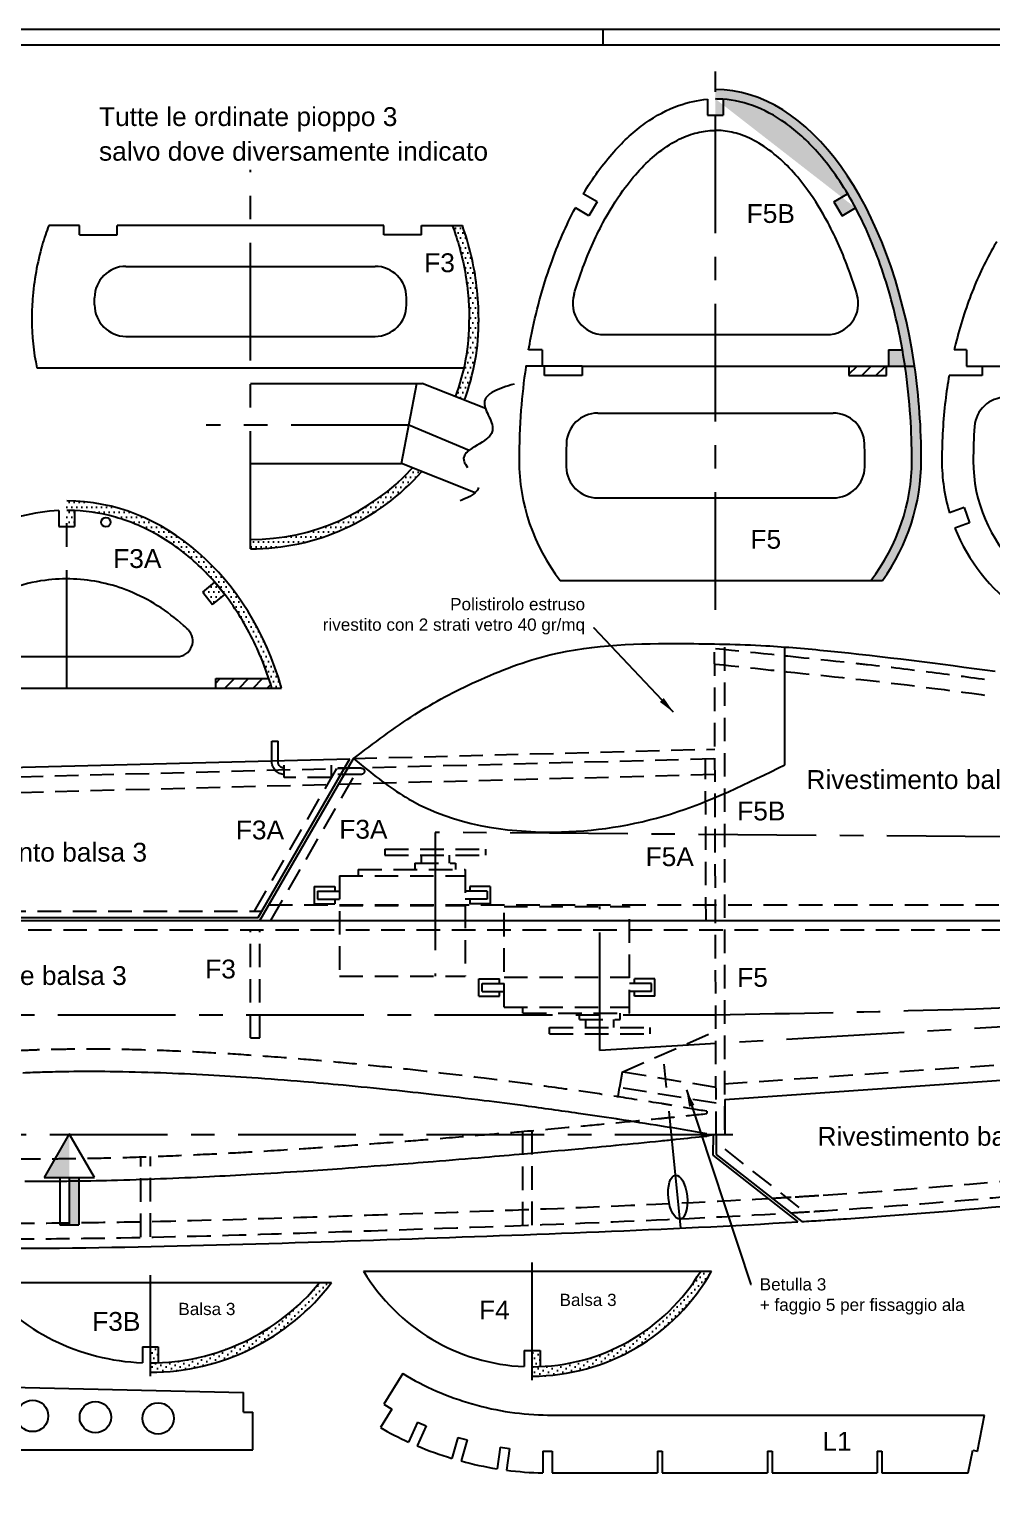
# Model space of a CAD drawing. Header units: millimetres. Extents: x 0 to 7380, y 0 to 3834.
# Drawn here: x 376.2 to 682.8, y 382.2 to 846 of the extents above; entities that cross this region are included whole.
import ezdxf

# ---------------------------------------------------------------- set-up
doc = ezdxf.new("R2010")
doc.units = ezdxf.units.MM
doc.header["$LTSCALE"] = 30
doc.linetypes.add('CENTRO', pattern=[2, 1.25, -0.25, 0.25, -0.25])
doc.linetypes.add('NASCOSTA', pattern=[0.375, 0.25, -0.125])
doc.layers.get('0').update_dxf_attribs({"color": 2})
for name, color, linetype in [('1', 1, 'CENTRO'), ('2', 3, 'Continuous'), ('3', 4, 'Continuous'), ('n', 6, 'NASCOSTA'), ('quote', 140, 'Continuous')]:
    doc.layers.add(name, color=color, linetype=linetype)
doc.styles.get("Standard").update_dxf_attribs({"font": 'arial.ttf'})
doc.dimstyles.get("Standard").update_dxf_attribs({"dimscale": 30, "dimtxt": 0.13, "dimasz": 0.18, "dimexe": 0.18, "dimexo": 0.0625, "dimgap": 0.09, "dimtad": 0, "dimtih": 1, "dimtoh": 1, "dimdec": 0, "dimzin": 0, "dimdsep": 46, "dimtxsty": 'Standard', "dimcen": 0.09, "dimadec": 0, "dimazin": 0, "dimtfac": 1, "dimtdec": 0, "dimtofl": 0, "dimtmove": 0, "dimatfit": 3, "dimfxl": 1, "dimtolj": 1, "dimtzin": 0, "dimarcsym": 0})

# ---------------------------------------------------------------- blocks, each defined once
blk = doc.blocks.new('CONT')
at = {"layer": '2'}
for p, q in [((0, 8460), (11890, 8460)), ((5590, 8410), (5590, 8460)), ((50, 8410), (11840, 8410))]:
    blk.add_line(p, q, dxfattribs=at)
blk = doc.blocks.new('CATENAC')
at = {"layer": '3'}
for p, q in [((-18.88, -1.49), (-18.88, -7.62)), ((-16.88, -1.49), (-16.88, -7.62)), ((-18.88, -7.62), (-16.88, -7.62))]:
    blk.add_line(p, q, dxfattribs=at)
at = {"layer": 'n'}
for p, q in [((0, 4), (-15, 4)), ((-15, 4), (-15, 0)), ((0, 0), (0, 4)), ((9.6, 3), (0, 3)), ((9.6, 1), (0, 1))]:
    blk.add_line(p, q, dxfattribs=at)
for centre, radius, start, end in [((-14.88, -1), 4, 90, 180), ((-14.88, -1), 2, 90, 180), ((9.6, 2), 1, 270, 90)]:
    blk.add_arc(centre, radius, start, end, dxfattribs=at)
blk = doc.blocks.new('servol')
for p, q in [((-33.5, 17.5), (-1.5, 17.5)), ((-33.5, 17.5), (-33.5, 15.5)), ((-33.5, 15.5), (-1.5, 15.5)), ((-22, 15.5), (-22, 13)), ((-13, 15.5), (-13, 13)), ((-1.5, 17.5), (-1.5, 15.5)), ((-42, 11), (-8, 11)), ((-42, 11), (-42, 9)), ((-24, 13), (-24, 11)), ((-24, 13), (-11, 13)), ((-11, 13), (-11, 11)), ((-8, 11), (-8, -23)), ((-56, 5.56), (-56, 0)), ((-56, 5.56), (-49.5, 5.56)), ((-49.5, 5.56), (-49.5, 4.06)), ((-48, 9), (-48, -23)), ((-48, 9), (-8, 9)), ((-6.5, 5.56), (-6.5, 4.06)), ((0, 5.56), (-6.5, 5.56)), ((0, 5.56), (0, 0)), ((-56, 0), (-49.5, 0)), ((-55, 4.06), (-48, 4.06)), ((-55, 4.06), (-55, 1.5)), ((-55, 1.5), (-48, 1.5)), ((-49.5, 1.5), (-49.5, 0)), ((-1, 4.06), (-8, 4.06)), ((-1, 1.5), (-8, 1.5)), ((-6.5, 1.5), (-6.5, 0)), ((0, 0), (-6.5, 0)), ((-1, 4.06), (-1, 1.5)), ((-48, -0.5), (-8, -0.5)), ((-48, -23), (-8, -23))]:
    blk.add_line(p, q)
at = {"layer": '1'}
blk.add_line((-17.5, 22.8), (-17.5, -23), dxfattribs=at)
blk = doc.blocks.new('CG')
at = {"layer": '2'}
for p, q in [((0, 0), (-8, -13.86)), ((8, -13.86), (0, 0)), ((-8, -13.86), (8, -13.86)), ((-3, -13.86), (-3, -28.95)), ((0, -13.86), (0, -28.95)), ((3, -13.86), (3, -28.95)), ((-3, -28.95), (3, -28.95))]:
    blk.add_line(p, q, dxfattribs=at)
for points in [[(0, 0), (-8, -13.86), (0, -13.86)], [(3, -13.86), (0, -13.86), (3, -28.95), (0, -28.95)]]:
    blk.add_solid(points, dxfattribs=at)

msp = doc.modelspace()

# ---------------------------------------------------------------- hatches: boundary and pattern name
at = {"layer": 'quote'}
h = msp.add_hatch(dxfattribs=at)
h.set_pattern_fill('DOTS', color=256)
edge = h.paths.add_edge_path()
edge.add_ellipse((594.77, 708.66), major_axis=(0, 118.08), ratio=0.555175, start_angle=295.3452, end_angle=360)
edge.add_line((594.77, 826.74), (594.77, 823.74))
edge.add_spline(control_points=[(594.77, 823.74), (595.1, 823.74), (595.42, 823.73), (596.25, 823.71), (596.76, 823.68), (597.27, 823.64)], knot_values=[6.241625, 6.241625, 6.241625, 6.241625, 6.257866, 6.257866, 6.283185, 6.283185, 6.283185, 6.283185], degree=3, periodic=0)
edge.add_spline(control_points=[(597.27, 823.64), (600.37, 823.41), (603.48, 822.74), (610.14, 820.35), (613.69, 818.48), (620.61, 813.54), (623.98, 810.49), (631.17, 802.42), (634.91, 797.1), (638.66, 790.41), (639.03, 789.74), (639.39, 789.06)], knot_values=[5.477802, 5.477802, 5.477802, 5.477802, 5.632758, 5.632758, 5.813034, 5.813034, 5.993309, 5.993309, 6.217002, 6.217002, 6.241625, 6.241625, 6.241625, 6.241625], degree=3, periodic=0)
edge.add_spline(control_points=[(639.39, 789.06), (642.33, 783.55), (644.97, 777.5), (649.83, 763.73), (651.95, 755.91), (653.83, 746.45), (654.07, 745.14), (654.3, 743.82)], knot_values=[5.019385, 5.019385, 5.019385, 5.019385, 5.218456, 5.218456, 5.442149, 5.442149, 5.477802, 5.477802, 5.477802, 5.477802], degree=3, periodic=0)
edge.add_spline(control_points=[(654.3, 743.82), (654.6, 742.12), (654.88, 740.41), (655.14, 738.68)], knot_values=[4.973314, 4.973314, 4.973314, 4.973314, 5.019385, 5.019385, 5.019385, 5.019385], degree=3, periodic=0)
edge.add_line((655.14, 738.68), (658.17, 738.68))
edge.add_ellipse((594.77, 708.66), major_axis=(0, 118.08), ratio=0.555175, start_angle=295.3385, end_angle=295.3452)
edge = h.paths.add_edge_path()
edge.add_spline(control_points=[(597.27, 823.64), (596.76, 823.68), (596.25, 823.71), (595.42, 823.73), (595.1, 823.74), (594.77, 823.74)], knot_values=[6.241625, 6.241625, 6.241625, 6.241625, 6.266944, 6.266944, 6.283185, 6.283185, 6.283185, 6.283185], degree=3, periodic=0)
edge.add_line((594.77, 823.74), (594.77, 818.6))
edge.add_line((594.77, 818.6), (597.27, 818.6))
edge.add_line((597.27, 818.6), (597.27, 823.64))
edge = h.paths.add_edge_path(flags=17)
edge.add_spline(control_points=[(594.77, 823.74), (595.1, 823.74), (595.42, 823.73), (599.36, 823.62), (602.97, 822.92), (610.14, 820.35), (613.69, 818.48), (620.61, 813.54), (623.98, 810.49), (631.17, 802.42), (634.91, 797.1), (638.66, 790.41), (639.03, 789.74), (639.39, 789.06)], knot_values=[5.477802, 5.477802, 5.477802, 5.477802, 5.494043, 5.494043, 5.674319, 5.674319, 5.854594, 5.854594, 6.03487, 6.03487, 6.258563, 6.258563, 6.283185, 6.283185, 6.283185, 6.283185], degree=3, periodic=0)
edge.add_line((636.87, 793.52), (632.48, 790.94))
edge.add_line((632.48, 790.94), (635.08, 786.52))
edge.add_line((635.08, 786.52), (639.39, 789.06))
edge = h.paths.add_edge_path()
edge.add_spline(control_points=[(655.14, 738.68), (654.88, 740.41), (654.6, 742.12), (654.3, 743.82)], knot_values=[4.973314, 4.973314, 4.973314, 4.973314, 5.019385, 5.019385, 5.019385, 5.019385], degree=3, periodic=0)
edge.add_line((654.3, 743.82), (649.92, 743.82))
edge.add_line((649.92, 743.82), (649.92, 738.68))
edge.add_line((649.92, 738.68), (655.14, 738.68))
edge = h.paths.add_edge_path()
edge.add_line((658.17, 738.68), (655.14, 738.68))
edge.add_spline(control_points=[(655.14, 738.68), (655.16, 738.54), (655.18, 738.4), (655.2, 738.26)], knot_values=[4.969534, 4.969534, 4.969534, 4.969534, 4.973313, 4.973313, 4.973313, 4.973313], degree=3, periodic=0)
edge.add_spline(control_points=[(655.2, 738.26), (655.95, 733.08), (656.51, 727.8), (657.17, 717.89), (657.32, 713.28), (657.32, 708.66)], knot_values=[4.712389, 4.712389, 4.712389, 4.712389, 4.85058, 4.85058, 4.969534, 4.969534, 4.969534, 4.969534], degree=3, periodic=0)
edge.add_arc((594.77, 708.66), 62.55, 322.289, 360, ccw=False)
edge.add_line((644.26, 670.4), (648, 670.4))
edge.add_arc((594.77, 708.66), 65.55, 324.2898, 360)
edge.add_ellipse((594.77, 708.66), major_axis=(0, 118.08), ratio=0.555175, start_angle=270, end_angle=295.3385)
h = msp.add_hatch(dxfattribs=at)
h.set_pattern_fill('DOTS', color=256)
h.paths.add_polyline_path([(501.21, 705.06), (498.24, 706.24, -0.211388), (446.68, 683.42), (446.68, 680.42, 0.215411)])
edge = h.paths.add_edge_path()
edge.add_spline(control_points=[(519.35, 753.43), (519.35, 757), (519.13, 760.57), (517.91, 770.73), (516.38, 777.23), (514.15, 783.43)], knot_values=[4.712389, 4.712389, 4.712389, 4.712389, 4.844897, 4.844897, 5.092964, 5.092964, 5.092964, 5.092964], degree=3, periodic=0)
edge.add_line((514.15, 783.43), (510.95, 783.43))
edge.add_spline(control_points=[(510.95, 783.43), (511.32, 782.44), (511.67, 781.44), (512.01, 780.43)], knot_values=[7.459333, 7.459333, 7.459333, 7.459333, 7.500666, 7.500666, 7.500666, 7.500666], degree=3, periodic=0)
edge.add_spline(control_points=[(512.01, 780.43), (512.37, 779.35), (512.71, 778.25), (514.62, 771.58), (515.66, 765.8), (516.26, 757.79), (516.35, 755.61), (516.35, 753.43)], knot_values=[7.500666, 7.500666, 7.500666, 7.500666, 7.545189, 7.545189, 7.770274, 7.770274, 7.853982, 7.853982, 7.853982, 7.853982], degree=3, periodic=0)
edge.add_arc((446.68, 753.09), 69.67, -20.3237, 0.2887, ccw=False)
edge.add_line((512.01, 728.89), (514.8, 727.78))
edge.add_arc((446.68, 753.09), 72.67, 339.6172, 360.2705)
h = msp.add_hatch(dxfattribs=at)
h.set_pattern_fill('ANSI31', color=256)
h.paths.add_polyline_path([(649.28, 738.68), (637.28, 738.68), (637.28, 735.66), (649.28, 735.68)])
h = msp.add_hatch(dxfattribs=at)
h.set_pattern_fill('DOTS', color=256)
edge = h.paths.add_edge_path()
edge.add_ellipse((388.12, 606.09), major_axis=(0, 89.6), ratio=0.811034, start_angle=293.6592, end_angle=360)
edge.add_line((388.12, 695.69), (388.12, 692.69))
edge.add_spline(control_points=[(388.12, 692.69), (388.3, 692.69), (388.49, 692.69), (389.33, 692.68), (389.97, 692.67), (390.62, 692.64)], knot_values=[6.246936, 6.246936, 6.246936, 6.246936, 6.255099, 6.255099, 6.283185, 6.283185, 6.283185, 6.283185], degree=3, periodic=0)
edge.add_spline(control_points=[(390.62, 692.64), (394.99, 692.44), (399.35, 691.73), (408.53, 689.12), (413.32, 687.06), (422.45, 681.69), (426.79, 678.38), (432.36, 673.01), (433.87, 671.43), (435.32, 669.76)], knot_values=[5.534531, 5.534531, 5.534531, 5.534531, 5.724945, 5.724945, 5.943446, 5.943446, 6.161946, 6.161946, 6.246936, 6.246936, 6.246936, 6.246936], degree=3, periodic=0)
edge.add_line((435.32, 669.76), (435.33, 669.77))
edge.add_line((435.33, 669.77), (435.72, 669.3))
edge.add_spline(control_points=[(435.72, 669.3), (436.67, 668.2), (437.59, 667.06), (438.49, 665.89)], knot_values=[5.470866, 5.470866, 5.470866, 5.470866, 5.526677, 5.526677, 5.526677, 5.526677], degree=3, periodic=0)
edge.add_spline(control_points=[(438.49, 665.89), (439.61, 664.43), (440.69, 662.92), (444.98, 656.5), (447.8, 651.18), (451.39, 642.48), (452.5, 639.32), (453.47, 636.09)], knot_values=[5.063955, 5.063955, 5.063955, 5.063955, 5.133801, 5.133801, 5.352302, 5.352302, 5.470866, 5.470866, 5.470866, 5.470866], degree=3, periodic=0)
edge.add_line((453.47, 636.09), (456.59, 636.09))
edge = h.paths.add_edge_path(flags=17)
edge.add_spline(control_points=[(390.62, 692.64), (389.97, 692.67), (389.33, 692.68), (388.49, 692.69), (388.3, 692.69), (388.12, 692.69)], knot_values=[6.246936, 6.246936, 6.246936, 6.246936, 6.275022, 6.275022, 6.283185, 6.283185, 6.283185, 6.283185], degree=3, periodic=0)
edge.add_line((388.12, 692.69), (388.12, 687.56))
edge.add_line((388.12, 687.56), (390.62, 687.56))
edge.add_line((390.62, 687.56), (390.62, 692.64))
edge = h.paths.add_edge_path(flags=17)
edge.add_spline(control_points=[(435.72, 669.3), (435.59, 669.45), (435.45, 669.61), (435.32, 669.76)], knot_values=[5.526677, 5.526677, 5.526677, 5.526677, 5.534531, 5.534531, 5.534531, 5.534531], degree=3, periodic=0)
edge.add_line((435.32, 669.76), (431.45, 666.62))
edge.add_line((431.45, 666.62), (434.61, 662.74))
edge.add_line((434.61, 662.74), (438.49, 665.89))
edge.add_line((438.49, 665.89), (435.72, 669.3))
h = msp.add_hatch(dxfattribs=at)
h.set_pattern_fill('ANSI31', color=256)
edge = h.paths.add_edge_path()
edge.add_spline(control_points=[(453.47, 636.09), (453.17, 637.1), (452.85, 638.1), (452.52, 639.09)], knot_values=[5.063955, 5.063955, 5.063955, 5.063955, 5.100947, 5.100947, 5.100947, 5.100947], degree=3, periodic=0)
edge.add_line((452.52, 639.09), (435.62, 639.09))
edge.add_line((435.62, 639.09), (435.62, 636.09))
edge.add_line((435.62, 636.09), (453.47, 636.09))
h = msp.add_hatch(dxfattribs=at)
h.set_pattern_fill('DOTS', color=256, angle=45)
h.paths.add_polyline_path([(593.54, 450.35), (590.07, 450.35, -0.263922), (536.38, 419.89), (536.38, 416.89, 0.271191)])
h = msp.add_hatch(dxfattribs=at)
h.set_pattern_fill('DOTS', color=256, angle=45)
h.paths.add_polyline_path([(472.51, 446.68), (468.68, 446.68, -0.224914), (414.77, 421.13), (414.77, 418.13, 0.233686)])
h = msp.add_hatch(dxfattribs=at)
h.set_pattern_fill('DOTS', color=256, angle=45)
h.paths.add_polyline_path([(417.27, 426.26), (414.77, 426.26), (414.77, 421.13, 0.008972), (417.27, 421.18)])
h = msp.add_hatch(dxfattribs=at)
h.set_pattern_fill('DOTS', color=256, angle=45)
h.paths.add_polyline_path([(538.88, 425.02), (536.38, 425.02), (536.38, 419.89, 0.009993), (538.88, 419.93)])

# ---------------------------------------------------------------- linework, layer by layer
at = {"layer": '1'}
for p, q in [((594.77, 660.98), (594.77, 832.51)), ((446.68, 680.42), (446.68, 801.2)), ((497.09, 719.8), (432.54, 719.8)), ((516.31, 711.8), (497.09, 719.8)), ((388.12, 636.09), (388.12, 695.69)), ((986.86, 586.33), (505.5, 590.11)), ((1074.13, 550.93), (557.93, 520.67)), ((85.32, 531.99), (594.77, 531.99)), ((583.75, 464.02), (578.13, 519.48)), ((600.25, 493.73), (294.1, 493.73)), ((536.38, 415.59), (536.38, 453.86)), ((414.77, 416.84), (414.77, 449.09))]:
    msp.add_line(p, q, dxfattribs=at)
for points, knots in [([(530.62, 732.93), (525.92, 731.49), (517.24, 728.82), (528.76, 715.54), (508.74, 711.23), (524.32, 699.25), (514.48, 696.03), (508.88, 694.2)], [0, 0, 0, 0, 11.187125, 20.661119, 33.142674, 42.596609, 55.091121, 55.091121, 55.091121, 55.091121]), ([(594.77, 531.99), (619.96, 532.48), (684.36, 533.72), (792.31, 538.62), (927.06, 541.15), (1055.11, 547.07), (1138.86, 557.87), (1171.07, 562.02)], [0, 0, 0, 0, 75.57534, 193.232242, 324.129117, 479.960605, 577.385911, 577.385911, 577.385911, 577.385911])]:
    msp.add_open_spline(points, degree=3, knots=knots, dxfattribs=at)
at = {"layer": '2'}
for p, q in [((350.54, 610.24), (478.29, 613.58)), ((628.36, 466.5), (629.64, 466.59))]:
    msp.add_line(p, q, dxfattribs=at)
for centre, radius, start, end in [((446.68, 753.09), 72.67, 339.6172, 0.2705), ((446.68, 753.09), 72.67, 270, 318.6256), ((594.77, 708.66), 65.55, 324.2898, 0), ((536.38, 482.44), 65.55, 270, 330.6926), ((414.77, 490.8), 72.67, 270, 322.6128)]:
    msp.add_arc(centre, radius, start, end, dxfattribs=at)
for centre, major_axis, ratio, start_param, end_param in [((594.77, 708.66), (0, 118.08), 0.555175, 4.969459, 6.283185), ((594.77, 708.66), (0, 118.08), 0.555175, 4.712389, 4.969534), ((388.12, 606.09), (0, 89.6), 0.811034, 5.053805, 6.283185)]:
    msp.add_ellipse(centre, major_axis=major_axis, ratio=ratio, start_param=start_param, end_param=end_param, dxfattribs=at)
for points, knots in [([(519.35, 753.43), (519.35, 757), (519.13, 760.57), (517.91, 770.73), (516.38, 777.23), (514.15, 783.43)], [4.712389, 4.712389, 4.712389, 4.712389, 4.844897, 4.844897, 5.0929636, 5.0929636, 5.0929636, 5.0929636]), ([(479.46, 613.62), (485.95, 618.53), (498.64, 628.16), (518.75, 638.79), (547.58, 649.94), (579.32, 650.46), (608.63, 649.95), (641.79, 647.05), (666.07, 643.82), (683.86, 641.46)], [0, 0, 0, 0, 24.073496, 47.126195, 72.441968, 114.640028, 140.930381, 160.575174, 214.414401, 214.414401, 214.414401, 214.414401]), ([(629.64, 466.59), (631.91, 466.74), (679.07, 469.87), (764.87, 478.44), (911.58, 497.71), (1033.12, 519.42), (1116.01, 535.74), (1136.07, 539.72)], [377.181906, 377.181906, 377.181906, 377.181906, 384.010044, 518.988767, 635.738099, 827.8654, 889.211836, 889.211836, 889.211836, 889.211836]), ([(302.77, 458.45), (322.12, 457.97), (385.94, 456.85), (492.05, 460.44), (578.79, 463.46), (620.99, 466.04)], [50.133625, 50.133625, 50.133625, 50.133625, 108.21155, 241.638852, 368.518583, 368.518583, 368.518583, 368.518583])]:
    msp.add_open_spline(points, degree=3, knots=knots, dxfattribs=at)
msp.add_open_spline([(622.26, 466.12), (624.29, 466.25), (626.33, 466.37), (628.36, 466.5)], degree=3, dxfattribs=at)
at = {"layer": '3'}
for p, q in [((592.27, 823.64), (592.27, 818.6)), ((597.27, 823.64), (597.27, 818.6)), ((592.27, 818.6), (597.27, 818.6)), ((557.06, 790.94), (552.67, 793.53)), ((632.48, 790.94), (636.79, 793.48)), ((554.45, 786.52), (550.15, 789.06)), ((557.06, 790.94), (554.45, 786.52)), ((632.48, 790.94), (635.08, 786.52)), ((635.08, 786.52), (639.39, 789.06)), ((392.18, 783.43), (382.4, 783.43)), ((392.18, 780.43), (392.18, 783.43)), ((392.18, 780.43), (404.18, 780.43)), ((404.18, 780.43), (404.18, 783.43)), ((489.18, 783.43), (404.18, 783.43)), ((489.18, 780.43), (489.18, 783.43)), ((501.18, 780.43), (489.18, 780.43)), ((501.18, 780.43), (501.18, 783.43)), ((501.18, 783.43), (514.15, 783.43)), ((407.01, 770.43), (486.35, 770.43)), ((397.01, 758.13), (397.01, 760.43)), ((496.35, 758.13), (496.35, 760.43)), ((407.01, 748.13), (486.35, 748.13)), ((559.28, 748.68), (630.26, 748.68)), ((539.62, 743.82), (535.24, 743.82)), ((539.62, 743.82), (539.62, 738.69)), ((649.92, 743.82), (654.3, 743.82)), ((649.92, 743.82), (649.92, 738.69)), ((674.73, 743.81), (670.82, 743.81)), ((674.73, 743.81), (674.73, 738.68)), ((378.63, 738.13), (514.72, 738.13)), ((552.26, 738.68), (534.4, 738.68)), ((540.26, 735.68), (540.26, 738.68)), ((552.26, 738.68), (637.28, 738.68)), ((552.26, 738.68), (552.26, 735.66)), ((637.28, 738.68), (658.17, 738.68)), ((637.28, 738.68), (637.28, 735.66)), ((649.28, 735.68), (649.28, 738.68)), ((674.73, 738.68), (782.86, 738.68)), ((679.73, 738.68), (679.73, 735.68)), ((446.68, 733.13), (501.39, 733.13)), ((494.78, 707.62), (499.62, 733.13)), ((521.54, 725.09), (501.39, 733.13)), ((552.26, 735.66), (540.26, 735.68)), ((637.28, 735.66), (649.28, 735.68)), ((679.73, 735.68), (669.18, 735.68)), ((557.29, 723.68), (632.25, 723.68)), ((446.68, 707.62), (494.78, 707.62)), ((518.18, 698.28), (494.78, 707.62)), ((557.23, 696.66), (632.31, 696.66)), ((385.62, 692.64), (385.62, 687.56)), ((390.62, 692.64), (390.62, 687.56)), ((674.03, 693.57), (669.31, 691.91)), ((674.03, 693.57), (675.73, 688.72)), ((385.62, 687.56), (390.62, 687.56)), ((675.73, 688.72), (671, 687.06)), ((431.45, 666.62), (435.33, 669.77)), ((435.33, 669.77), (438.49, 665.89)), ((545.28, 670.4), (648, 670.4)), ((431.45, 666.62), (434.61, 662.74)), ((434.61, 662.74), (438.49, 665.89)), ((352.94, 646.09), (423.29, 646.09)), ((616.83, 611.65), (616.83, 649.21)), ((340.62, 636.09), (456.59, 636.09)), ((435.62, 636.09), (435.62, 639.09)), ((435.62, 639.09), (452.52, 639.09)), ((449.1, 563.02), (478.29, 613.58)), ((449.68, 562.02), (479.46, 613.62)), ((479.46, 613.62), (483.05, 610.71)), ((195.83, 562.02), (1136.07, 562.02)), ((199.83, 563.02), (449.1, 563.02)), ((597.77, 504.99), (980.86, 531.74)), ((597.77, 504.99), (597.77, 493.73)), ((591.99, 494.1), (591.99, 493.37)), ((593.99, 493.73), (591.99, 493.37)), ((593.99, 493.74), (593.94, 487.3)), ((594.99, 493.73), (594.94, 487.52)), ((597.77, 493.73), (594.99, 493.73)), ((593.94, 487.3), (620.99, 466.04)), ((594.94, 487.52), (622.26, 466.12)), ((482.68, 450.35), (593.54, 450.35)), ((360.85, 446.68), (472.51, 446.68)), ((412.27, 426.26), (412.27, 421.13)), ((412.27, 426.26), (412.27, 421.13)), ((412.27, 426.26), (417.27, 426.26)), ((417.27, 426.26), (417.27, 421.13)), ((417.27, 426.26), (417.27, 421.13)), ((533.88, 425.02), (533.88, 419.93)), ((533.88, 425.02), (533.88, 419.93)), ((533.88, 425.02), (538.88, 425.02)), ((538.88, 425.02), (538.88, 419.93)), ((495.23, 417.7), (489.15, 407.95)), ((296.32, 415.1), (444.41, 411.68)), ((444.41, 405.4), (444.41, 411.68)), ((444.41, 405.4), (447.41, 405.4)), ((447.41, 393.4), (447.41, 405.4)), ((491.69, 406.36), (488.03, 400.49)), ((489.15, 407.95), (491.69, 406.36)), ((541.29, 404.5), (680.49, 404.5)), ((678.19, 392.99), (680.49, 404.5)), ((499.87, 402.21), (497.03, 395.86)), ((502.62, 401.01), (499.78, 394.66)), ((499.87, 402.21), (502.62, 401.01)), ((512.75, 397.38), (510.83, 390.69)), ((512.75, 397.38), (515.64, 396.55)), ((515.64, 396.55), (513.72, 389.86)), ((526.15, 394.26), (525.2, 387.37)), ((526.15, 394.26), (529.12, 393.83)), ((45.47, 393.4), (447.41, 393.4)), ((529.12, 393.83), (528.17, 386.94)), ((539.79, 393), (539.79, 386.05)), ((539.79, 393), (542.79, 392.99)), ((542.79, 392.99), (542.79, 386.03)), ((576.29, 392.99), (576.29, 386.03)), ((576.29, 392.99), (577.79, 392.99)), ((577.79, 392.99), (577.79, 386.03)), ((611.29, 392.99), (611.29, 386.03)), ((611.29, 392.99), (612.79, 392.99)), ((612.79, 392.99), (612.79, 386.03)), ((646.29, 392.99), (646.29, 386.03)), ((646.29, 392.99), (647.79, 392.99)), ((647.79, 392.99), (647.79, 386.03)), ((675.27, 386.03), (676.72, 393.28)), ((675.27, 386.03), (676.72, 393.28)), ((676.72, 393.28), (678.19, 392.99)), ((542.79, 386.03), (576.29, 386.03)), ((577.79, 386.03), (611.29, 386.03)), ((612.79, 386.03), (646.29, 386.03)), ((647.79, 386.03), (675.27, 386.03))]:
    msp.add_line(p, q, dxfattribs=at)
for points in [[(374.81, 479, 0.002361), (381.3, 478.99, 0.001936), (389.21, 479.05, 0.003781), (402.41, 479.29, 0.003201), (417.99, 479.8, 0.002302), (433.56, 480.49, 0.002685), (446.91, 481.2, 0.001402), (463.55, 482.23, 0.001898), (475.84, 483.08, 0.000971), (492.18, 484.29, 0.001254), (504.81, 485.29, 0.000832), (521.21, 486.65, 0.001081), (533.82, 487.74, 0.000819), (551.11, 489.31, 0.001203), (562.88, 490.42, 0.000375), (563.16, 490.45, 0.000007), (577.42, 491.86, 0.001175), (582.3, 492.35, 0.000592), (591.99, 493.37)], [(591.99, 494.1, 0.001335), (582.42, 495.74, 0.002632), (577.56, 496.53, 0.000039), (563.77, 498.71, 0.000816), (563.11, 498.82, 0.00288), (551.1, 500.6, 0.002044), (534.16, 502.95, 0.002678), (521.05, 504.64, 0.002214), (505.17, 506.53, 0.002633), (491.59, 508.01, 0.002318), (476.14, 509.55, 0.003302), (463.63, 510.65, 0.002497), (447.08, 511.91, 0.004415), (433.32, 512.76, 0.003966), (417.99, 513.46, 0.005984), (401.96, 513.87, 0.007277), (388.77, 513.86, 0.00312), (380.44, 513.68, 0.004146), (374.17, 513.45, 0.004387)]]:
    msp.add_lwpolyline(points, format="xyb", dxfattribs=at)
for centre, radius in [((400.63, 688.92), 1.5), ((377.26, 404.2), 5), ((397.26, 403.81), 5), ((417.25, 403.41), 5)]:
    msp.add_circle(centre, radius, dxfattribs=at)
for centre, radius, start, end in [((407.01, 760.43), 10, 90, 180), ((486.35, 760.43), 10, 0, 90), ((559.28, 758.68), 10, 163.0965, 270), ((630.26, 758.68), 10, 270, 16.9035), ((407.01, 758.13), 10, 180, 270), ((486.35, 758.13), 10, 270, 0), ((446.68, 753.09), 69.67, 179.7295, 192.4003), ((446.68, 753.09), 69.67, 339.6763, 0.2705), ((687.24, 718.68), 10, 90, 175.9123), ((557.29, 713.68), 10, 90, 178.4399), ((632.25, 713.68), 10, 1.5596, 90), ((446.68, 753.09), 69.67, 270, 317.7437), ((594.77, 708.66), 62.55, 180, 217.711), ((594.77, 708.66), 62.55, 180, 217.711), ((557.23, 706.66), 10, 180.6224, 270), ((632.31, 706.66), 10, 270, 359.3781), ((594.77, 708.66), 62.55, 322.289, 0), ((724.77, 708.51), 57.89, 180, 196.6669), ((724.77, 708.51), 47.89, 180, 0), ((724.77, 708.51), 57.89, 201.7485, 267.5254), ((423.29, 651.09), 5, 270, 45.9783), ((536.38, 482.44), 62.55, 210.862, 267.7098), ((536.38, 482.44), 62.55, 270, 329.138), ((414.77, 490.8), 69.67, 219.2973, 267.9439), ((414.77, 490.8), 69.67, 270, 320.7027), ((541.29, 492.99), 88.26, 238.5459, 254.2413), ((542.09, 492.76), 88.26, 253.7646, 269.5767), ((541.29, 492.99), 106.73, 240.0633, 245.4999), ((541.29, 492.99), 106.73, 247.1104, 253.421), ((542.09, 492.76), 106.73, 254.5849, 260.8955), ((542.09, 492.76), 106.73, 262.506, 268.7654)]:
    msp.add_arc(centre, radius, start, end, dxfattribs=at)
msp.add_ellipse((582.75, 473.9), major_axis=(-0.71, 6.99), ratio=0.426761, dxfattribs=at)
for points, knots in [([(552.67, 793.53), (555.66, 798.55), (558.92, 803.03), (565.56, 810.49), (568.93, 813.54), (575.85, 818.48), (579.4, 820.35), (586.06, 822.74), (589.16, 823.41), (592.27, 823.64)], [5.5332902, 5.5332902, 5.5332902, 5.5332902, 5.7261177, 5.7261177, 5.9063933, 5.9063933, 6.0866688, 6.0866688, 6.2416248, 6.2416248, 6.2416248, 6.2416248]), ([(655.14, 738.68), (654.68, 741.74), (654.16, 744.77), (651.95, 755.91), (649.83, 763.73), (644.69, 778.3), (641.67, 785.04), (634.91, 797.1), (631.17, 802.42), (623.98, 810.49), (620.61, 813.54), (613.69, 818.48), (610.14, 820.35), (602.97, 822.92), (599.36, 823.62), (595.42, 823.73), (595.1, 823.74), (594.77, 823.74)], [4.973314, 4.973314, 4.973314, 4.973314, 5.055039, 5.055039, 5.278732, 5.278732, 5.502425, 5.502425, 5.726118, 5.726118, 5.906393, 5.906393, 6.086669, 6.086669, 6.266944, 6.266944, 6.283185, 6.283185, 6.283185, 6.283185]), ([(549.71, 761.59), (550.48, 764.13), (551.31, 766.61), (554.19, 774.52), (556.46, 779.64), (560.94, 788.04), (563.08, 791.5), (567.03, 796.98), (568.8, 799.16), (572.4, 803.04), (574.21, 804.74), (578.22, 807.99), (580.39, 809.42), (584.46, 811.55), (586.35, 812.3), (590.06, 813.34), (591.87, 813.63), (594.04, 813.73), (594.41, 813.74), (594.77, 813.74)], [5.213364, 5.213364, 5.213364, 5.213364, 5.293355, 5.293355, 5.476657, 5.476657, 5.626498, 5.626498, 5.743091, 5.743091, 5.859684, 5.859684, 6.000738, 6.000738, 6.128996, 6.128996, 6.257253, 6.257253, 6.283185, 6.283185, 6.283185, 6.283185]), ([(639.83, 761.59), (639.06, 764.13), (638.23, 766.61), (635.35, 774.52), (633.08, 779.64), (628.6, 788.04), (626.46, 791.5), (622.51, 796.98), (620.74, 799.16), (617.14, 803.04), (615.32, 804.74), (611.32, 807.99), (609.15, 809.42), (605.08, 811.55), (603.19, 812.3), (599.48, 813.34), (597.67, 813.63), (595.5, 813.73), (595.13, 813.74), (594.77, 813.74)], [5.213364, 5.213364, 5.213364, 5.213364, 5.293355, 5.293355, 5.476657, 5.476657, 5.626498, 5.626498, 5.743091, 5.743091, 5.859684, 5.859684, 6.000738, 6.000738, 6.128996, 6.128996, 6.257253, 6.257253, 6.283185, 6.283185, 6.283185, 6.283185]), ([(535.24, 743.82), (535.47, 745.14), (535.71, 746.45), (537.59, 755.91), (539.71, 763.73), (544.57, 777.5), (547.21, 783.55), (550.15, 789.06)], [5.019385, 5.019385, 5.019385, 5.019385, 5.0550387, 5.0550387, 5.2787317, 5.2787317, 5.4778022, 5.4778022, 5.4778022, 5.4778022]), ([(382.4, 783.43), (382.03, 782.44), (381.68, 781.44), (381.34, 780.43), (380.98, 779.35), (380.65, 778.25), (378.73, 771.58), (377.69, 765.8), (377.09, 757.79), (377.01, 755.61), (377.01, 753.43)], [7.4593333, 7.4593333, 7.4593333, 7.4593333, 7.500666, 7.500666, 7.500666, 7.545189, 7.545189, 7.7702743, 7.7702743, 7.8539816, 7.8539816, 7.8539816, 7.8539816]), ([(381.34, 780.43), (380.98, 779.35), (380.65, 778.25), (378.73, 771.58), (377.69, 765.8), (377.09, 757.79), (377.01, 755.61), (377.01, 753.43)], [7.500666, 7.500666, 7.500666, 7.500666, 7.545189, 7.545189, 7.7702743, 7.7702743, 7.8539816, 7.8539816, 7.8539816, 7.8539816]), ([(510.95, 783.43), (511.32, 782.44), (511.67, 781.44), (512.01, 780.43), (512.37, 779.35), (512.71, 778.25), (514.62, 771.58), (515.66, 765.8), (516.26, 757.79), (516.35, 755.61), (516.35, 753.43)], [7.4593333, 7.4593333, 7.4593333, 7.4593333, 7.500666, 7.500666, 7.500666, 7.545189, 7.545189, 7.7702743, 7.7702743, 7.8539816, 7.8539816, 7.8539816, 7.8539816]), ([(684.35, 778.24), (684.09, 777.81), (683.83, 777.37), (680.96, 772.46), (678.59, 767.56), (674.46, 757.08), (672.7, 751.49), (671.12, 745.06), (670.97, 744.44), (670.82, 743.81)], [7.0667625, 7.0667625, 7.0667625, 7.0667625, 7.0857055, 7.0857055, 7.276903, 7.276903, 7.4681006, 7.4681006, 7.4883851, 7.4883851, 7.4883851, 7.4883851]), ([(534.4, 738.69), (534.38, 738.55), (534.36, 738.4), (534.34, 738.26), (533.69, 733.77), (533.18, 729.22), (532.42, 719.34), (532.22, 714), (532.22, 708.66)], [7.5929815, 7.5929815, 7.5929815, 7.5929815, 7.5968369, 7.5968369, 7.5968369, 7.7163832, 7.7163832, 7.8539816, 7.8539816, 7.8539816, 7.8539816]), ([(657.32, 708.66), (657.32, 713.28), (657.17, 717.89), (656.51, 727.8), (655.95, 733.08), (655.2, 738.26), (655.18, 738.4), (655.16, 738.55), (655.13, 738.69)], [4.712389, 4.712389, 4.712389, 4.712389, 4.8313429, 4.8313429, 4.9695337, 4.9695337, 4.9695337, 4.9733891, 4.9733891, 4.9733891, 4.9733891]), ([(669.18, 735.68), (668.72, 733.03), (668.33, 730.34), (667.27, 721.45), (666.89, 715.16), (666.88, 708.74), (666.88, 708.63), (666.88, 708.51)], [7.5753429, 7.5753429, 7.5753429, 7.5753429, 7.6592982, 7.6592982, 7.8504958, 7.8504958, 7.8539816, 7.8539816, 7.8539816, 7.8539816]), ([(547.29, 713.95), (547.24, 712.19), (547.22, 710.43), (547.22, 708.66), (547.22, 707.96), (547.22, 707.25), (547.23, 706.55)], [7.80498805, 7.80498805, 7.80498805, 7.80498805, 7.85398163, 7.85398163, 7.85398163, 7.87349482, 7.87349482, 7.87349482, 7.87349482]), ([(642.31, 706.55), (642.32, 707.25), (642.32, 707.96), (642.32, 708.66), (642.32, 710.43), (642.3, 712.19), (642.25, 713.95)], [4.69287747, 4.69287747, 4.69287747, 4.69287747, 4.71238898, 4.71238898, 4.71238898, 4.76138095, 4.76138095, 4.76138095, 4.76138095]), ([(385.62, 692.64), (381.62, 692.46), (377.63, 691.85), (368.79, 689.52), (363.97, 687.56), (354.78, 682.37), (350.39, 679.15), (344.46, 673.62), (342.65, 671.75), (340.92, 669.76)], [6.3194345, 6.3194345, 6.3194345, 6.3194345, 6.4935225, 6.4935225, 6.712023, 6.712023, 6.9305236, 6.9305236, 7.0318395, 7.0318395, 7.0318395, 7.0318395]), ([(453.47, 636.09), (452.5, 639.32), (451.39, 642.48), (447.8, 651.18), (444.98, 656.5), (438.48, 666.23), (434.81, 670.65), (426.79, 678.38), (422.45, 681.69), (413.32, 687.06), (408.53, 689.12), (398.72, 691.91), (393.7, 692.64), (388.49, 692.69), (388.3, 692.69), (388.12, 692.69)], [5.063955, 5.063955, 5.063955, 5.063955, 5.182519, 5.182519, 5.40102, 5.40102, 5.61952, 5.61952, 5.838021, 5.838021, 6.056521, 6.056521, 6.275022, 6.275022, 6.283185, 6.283185, 6.283185, 6.283185]), ([(426.77, 654.69), (426.31, 655.13), (425.84, 655.57), (422.76, 658.37), (419.99, 660.48), (414.2, 664.14), (411.19, 665.68), (405.21, 668.1), (402.27, 669.01), (396.3, 670.3), (393.28, 670.69), (387.22, 670.94), (384.18, 670.8), (377.43, 669.9), (373.72, 668.99), (367.36, 666.7), (364.66, 665.48), (359.44, 662.59), (356.92, 660.93), (352.76, 657.71), (351.08, 656.25), (349.47, 654.69)], [5.567438, 5.567438, 5.567438, 5.567438, 5.597915, 5.597915, 5.766072, 5.766072, 5.93423, 5.93423, 6.090401, 6.090401, 6.246572, 6.246572, 6.402743, 6.402743, 6.596777, 6.596777, 6.744562, 6.744562, 6.892347, 6.892347, 6.998934, 6.998934, 6.998934, 6.998934]), ([(483.05, 610.71), (487.87, 606.84), (505.11, 593.78), (540.68, 587.94), (581.7, 594.28), (604.92, 605.76), (616.83, 611.65)], [4.58262, 4.58262, 4.58262, 4.58262, 22.994977, 69.267082, 106.855256, 146.476623, 146.476623, 146.476623, 146.476623])]:
    msp.add_open_spline(points, degree=3, knots=knots, dxfattribs=at)
msp.add_open_spline([(677.26, 719.39), (677.01, 715.79), (676.88, 712.15), (676.88, 708.51)], degree=3, dxfattribs=at)
at = {"layer": 'n'}
for p, q in [((594.99, 493.73), (594.48, 650.15)), ((597.77, 495.37), (597.77, 650.08)), ((350.62, 607.25), (594.6, 613.63)), ((479.46, 613.62), (594.59, 616.63)), ((591.77, 562.02), (591.6, 613.55)), ((350.75, 602.25), (594.62, 608.62)), ((447.94, 565.02), (474.19, 610.48)), ((453.14, 562.02), (481.22, 610.66)), ((452.56, 567.02), (980.86, 567.02)), ((198.83, 565.02), (450.25, 565.02)), ((195.83, 559.02), (1133.07, 559.02)), ((446.68, 524.62), (446.68, 559.02)), ((449.68, 524.62), (449.68, 559.02)), ((597.42, 509.98), (980.86, 536.75)), ((446.68, 524.62), (449.68, 524.62)), ((565.06, 513.76), (594.88, 526.82)), ((565.06, 513.76), (564.25, 508.83)), ((594.94, 508.87), (565.06, 513.76)), ((563.77, 505.87), (564.25, 508.83)), ((594.96, 503.81), (564.25, 508.83)), ((591.99, 501.25), (591.99, 500.52)), ((533.38, 464.92), (533.38, 495.28)), ((536.38, 465.03), (536.38, 495.49)), ((597.72, 489.15), (623.21, 469.18)), ((411.77, 461.21), (411.77, 486.73)), ((414.77, 461.27), (414.77, 486.81))]:
    msp.add_line(p, q, dxfattribs=at)
at = {"layer": 'n', "flags": 128}
msp.add_lwpolyline([(591.99, 501.25, 0.001335), (582.42, 502.89, 0.002632), (577.56, 503.69, 0.000039), (563.77, 505.87, 0.000816), (563.11, 505.97, 0.00288), (551.1, 507.75, 0.002044), (534.16, 510.1, 0.002678), (521.05, 511.79, 0.002214), (505.17, 513.68, 0.002633), (491.59, 515.17, 0.002318), (476.14, 516.7, 0.003302), (463.63, 517.8, 0.002497), (447.08, 519.06, 0.004415), (433.32, 519.92, 0.003966), (417.99, 520.61, 0.005984), (401.96, 521.02, 0.007277), (388.77, 521.01, 0.00312), (380.44, 520.83, 0.004146), (374.17, 520.6, 0.004387), (367.17, 520.23, 0.004037), (359.58, 519.69, 0.006955), (352.85, 519.07, 0.005955), (345.01, 518.14, 0.008721), (337.12, 516.97, 0.010304), (330.48, 515.73, 0.005717), (326.8, 514.91, 0.005901), (323.25, 514.04, 0.010251), (320.17, 513.18, 0.007575), (316.04, 511.86, 0.019912), (313.2, 510.78, 0.012797), (308.89, 508.81, 0.028422), (307.82, 508.21, 0.011621), (305.35, 506.55, 0.105656), (302.67, 503.65, 0.148129), (301.99, 500.89, 0.145895), (302.95, 498.2, 0.104517), (305.88, 495.58, 0.011202), (308.51, 494.15, 0.028124), (309.6, 493.66, 0.012161), (314.07, 492.08, 0.019309), (316.94, 491.26, 0.006808), (321.21, 490.29, 0.009692), (324.23, 489.7, 0.004979), (327.96, 489.09, 0.005242), (331.5, 488.58, 0.008353), (338.33, 487.8, 0.007483), (345.98, 487.16, 0.004332), (353.96, 486.68, 0.005367), (360.41, 486.43, 0.002554), (368.5, 486.23, 0.003275), (374.81, 486.15, 0.002361), (381.3, 486.14, 0.001936), (389.21, 486.2, 0.003781), (402.41, 486.45, 0.003201), (417.99, 486.96, 0.002302), (433.56, 487.64, 0.002685), (446.91, 488.35, 0.001402), (463.55, 489.39, 0.001898), (475.84, 490.23, 0.000971), (492.18, 491.44, 0.001254), (504.81, 492.44, 0.000832), (521.21, 493.8, 0.001081), (533.82, 494.89, 0.000819), (551.11, 496.46, 0.001203), (562.88, 497.58, 0.000375), (563.16, 497.6, 0.000007), (577.42, 499.01, 0.001175), (582.3, 499.51, 0.000592), (591.99, 500.52)], format="xyb", dxfattribs=at)
at = {"layer": 'n'}
for points, knots in [([(594.77, 648.73), (608.41, 647.29), (622.06, 645.85), (635.71, 644.41), (635.71, 644.41), (635.71, 644.41), (635.71, 644.41), (638.22, 644.14), (640.72, 643.87), (650.09, 642.82), (656.94, 641.99), (670.35, 640.27), (676.9, 639.39), (683.45, 638.49)], [124.953324, 124.953324, 124.953324, 124.953324, 166.207434, 166.207434, 166.207434, 166.208343, 166.208343, 166.208343, 173.793884, 173.793884, 194.543026, 194.543026, 214.414401, 214.414401, 214.414401, 214.414401]), ([(594.77, 643.7), (608.24, 642.28), (621.71, 640.86), (635.18, 639.43), (635.18, 639.43), (635.18, 639.43), (635.18, 639.43), (650.89, 637.77), (666.59, 635.77), (682.45, 633.58), (682.61, 633.56), (682.77, 633.53)], [125.29564, 125.29564, 125.29564, 125.29564, 166.207436, 166.207436, 166.207436, 166.208343, 166.208343, 166.208343, 213.932341, 213.932341, 214.414401, 214.414401, 214.414401, 214.414401]), ([(629.12, 474.57), (653.96, 476.19), (678.79, 478.24), (722.52, 482.45), (741.44, 484.47), (775.71, 488.38), (791.06, 490.23), (821.74, 494.1), (837.06, 496.13), (870.12, 500.73), (887.84, 503.34), (923.26, 508.84), (940.95, 511.72), (966.04, 515.98), (973.45, 517.25), (980.86, 518.55)], [377.181906, 377.181906, 377.181906, 377.181906, 452.159083, 452.159083, 509.349739, 509.349739, 555.826038, 555.826038, 602.302337, 602.302337, 656.183526, 656.183526, 710.064715, 710.064715, 732.66559, 732.66559, 732.66559, 732.66559]), ([(626.1, 469.36), (626.42, 469.38), (626.74, 469.41), (627.06, 469.43), (627.86, 469.48), (628.65, 469.53), (629.44, 469.58), (629.44, 469.58), (629.44, 469.58), (629.44, 469.58), (649.92, 470.91), (670.38, 472.54), (711.26, 476.28), (731.69, 478.38), (765.46, 482.16), (778.81, 483.72), (805.49, 486.98), (818.82, 488.69), (849.95, 492.83), (867.73, 495.33), (917.34, 502.72), (949.13, 507.93), (980.86, 513.47)], [373.821162, 373.821162, 373.821162, 373.821162, 374.790577, 374.790577, 374.790577, 377.181436, 377.181436, 377.181436, 377.181906, 377.181906, 377.181906, 438.828335, 438.828335, 500.474764, 500.474764, 540.826356, 540.826356, 581.177948, 581.177948, 635.093578, 635.093578, 731.790667, 731.790667, 731.790667, 731.790667]), ([(302.89, 466.45), (320.44, 466.02), (337.96, 465.7), (364.23, 465.57), (373, 465.59), (390.54, 465.74), (399.32, 465.86), (425.66, 466.36), (443.23, 466.86), (470.96, 467.74), (481.1, 468.09), (510.17, 469.09), (529.08, 469.73), (569.18, 471.32), (590.36, 472.27), (611.51, 473.49)], [50.059049, 50.059049, 50.059049, 50.059049, 102.80335, 102.80335, 129.221208, 129.221208, 155.639065, 155.639065, 208.47478, 208.47478, 238.926668, 238.926668, 295.720761, 295.720761, 359.478163, 359.478163, 359.478163, 359.478163]), ([(612.76, 473.56), (614.26, 473.65), (615.77, 473.74), (617.28, 473.83), (617.28, 473.83), (617.28, 473.83), (617.28, 473.83), (617.82, 473.86), (618.37, 473.9), (618.91, 473.93)], [360.73063, 360.73063, 360.73063, 360.73063, 365.272626, 365.272626, 365.272626, 365.273032, 365.273032, 365.273032, 366.917747, 366.917747, 366.917747, 366.917747]), ([(620.19, 473.99), (622.05, 474.11), (623.91, 474.23), (625.77, 474.35), (626.88, 474.42), (627.98, 474.5), (629.1, 474.57), (629.11, 474.57), (629.12, 474.57)], [368.219921, 368.219921, 368.219921, 368.219921, 373.821162, 373.821162, 373.821162, 377.147833, 377.147833, 377.181436, 377.181436, 377.181436, 377.181436]), ([(302.77, 461.46), (316.48, 461.11), (330.18, 460.84), (352.99, 460.61), (362.11, 460.57), (380.34, 460.63), (389.46, 460.72), (416.82, 461.15), (435.07, 461.62), (465.42, 462.56), (477.52, 462.96), (513.83, 464.21), (538.03, 465.03), (580.64, 466.84), (599.05, 467.73), (617.44, 468.83)], [50.059049, 50.059049, 50.059049, 50.059049, 91.217392, 91.217392, 118.615528, 118.615528, 146.013663, 146.013663, 200.809933, 200.809933, 237.134481, 237.134481, 309.783576, 309.783576, 365.139525, 365.139525, 365.139525, 365.139525])]:
    msp.add_open_spline(points, degree=3, knots=knots, dxfattribs=at)
for points in [[(629.12, 474.57), (629.12, 474.57), (629.12, 474.57), (629.12, 474.57)], [(618.7, 468.91), (620.74, 469.03), (622.78, 469.16), (624.82, 469.29)]]:
    msp.add_open_spline(points, degree=3, dxfattribs=at)

# ---------------------------------------------------------------- block references
at = {"xscale": 0.1, "yscale": 0.1, "zscale": 0.1}
msp.add_blockref('CONT', (0, 0), dxfattribs=at)
at = {"xscale": -1, "rotation": 180}
msp.add_blockref('CATENAC', (472.36, 611.57), dxfattribs=at)
at = {"layer": '3'}
msp.add_blockref('CG', (388.95, 494.04), dxfattribs=at)
at = {"layer": 'n'}
msp.add_blockref('servol', (523, 567.31), dxfattribs=at)
at = {"layer": 'n', "xscale": -1, "rotation": 180}
msp.add_blockref('servol', (575.43, 543.47), dxfattribs=at)

# ---------------------------------------------------------------- texts
at = {"layer": '3'}
for s, p in [('Tutte le ordinate pioppo 3', (398.41, 815.13)), ('salvo dove diversamente indicato', (398.41, 804.09)), ('F5B', (604.7, 784.26)), ('F3', (502, 768.57)), ('F5', (605.91, 680.48)), ('F3A', (402.93, 674.34)), ('Rivestimento balsa 3', (623.75, 603.94)), ('F5B', (601.68, 593.93)), ('F3A', (442, 587.88)), ('F3A', (474.95, 588.1)), ('Rivestimento balsa 3', (335.93, 580.79)), ('F5A', (572.52, 579.36)), ('Fiancate balsa 3', (345.76, 541.5)), ('F3', (432.23, 543.58)), ('F5', (601.68, 540.9)), ('Rivestimento balsa 3', (627.26, 490.28)), ('F4', (519.48, 434.94)), ('F3B', (396.24, 431.31)), ('L1', (628.82, 393.14))]:
    msp.add_text(s, height=6, dxfattribs=at).set_placement(p)
at = {"layer": 'quote', "char_height": 3.9}
for s, insert, attachment_point in [('\\A1;Polistirolo estruso\\Privestito con 2 strati vetro 40 gr/mq', (553.24, 653.17), 9), ('\\A1;Betulla 3 \\P+ faggio 5 per fissaggio ala', (608.87, 448.08), 1), ('\\A1;Balsa 3', (545.11, 443.13), 1), ('\\A1;Balsa 3', (423.7, 440.24), 1)]:
    msp.add_mtext(s, dxfattribs=dict(at, insert=insert, attachment_point=attachment_point))

# ---------------------------------------------------------------- leaders
at = {"layer": 'quote', "annotation_type": 0, "has_hookline": 1}
for points, hookline_direction, text_width in [([(581.39, 628.36), (556.12, 655.12), (555.94, 655.12)], 1, 90.06), ([(585.5, 508.1), (605.99, 446.13), (606.17, 446.13)], 0, 69.63)]:
    msp.add_leader(points, dimstyle='Standard', override={"dimgap": 0.09, "dimtad": 0}, dxfattribs=dict(at, hookline_direction=hookline_direction, text_width=text_width))

doc.saveas('drawing.dxf')
